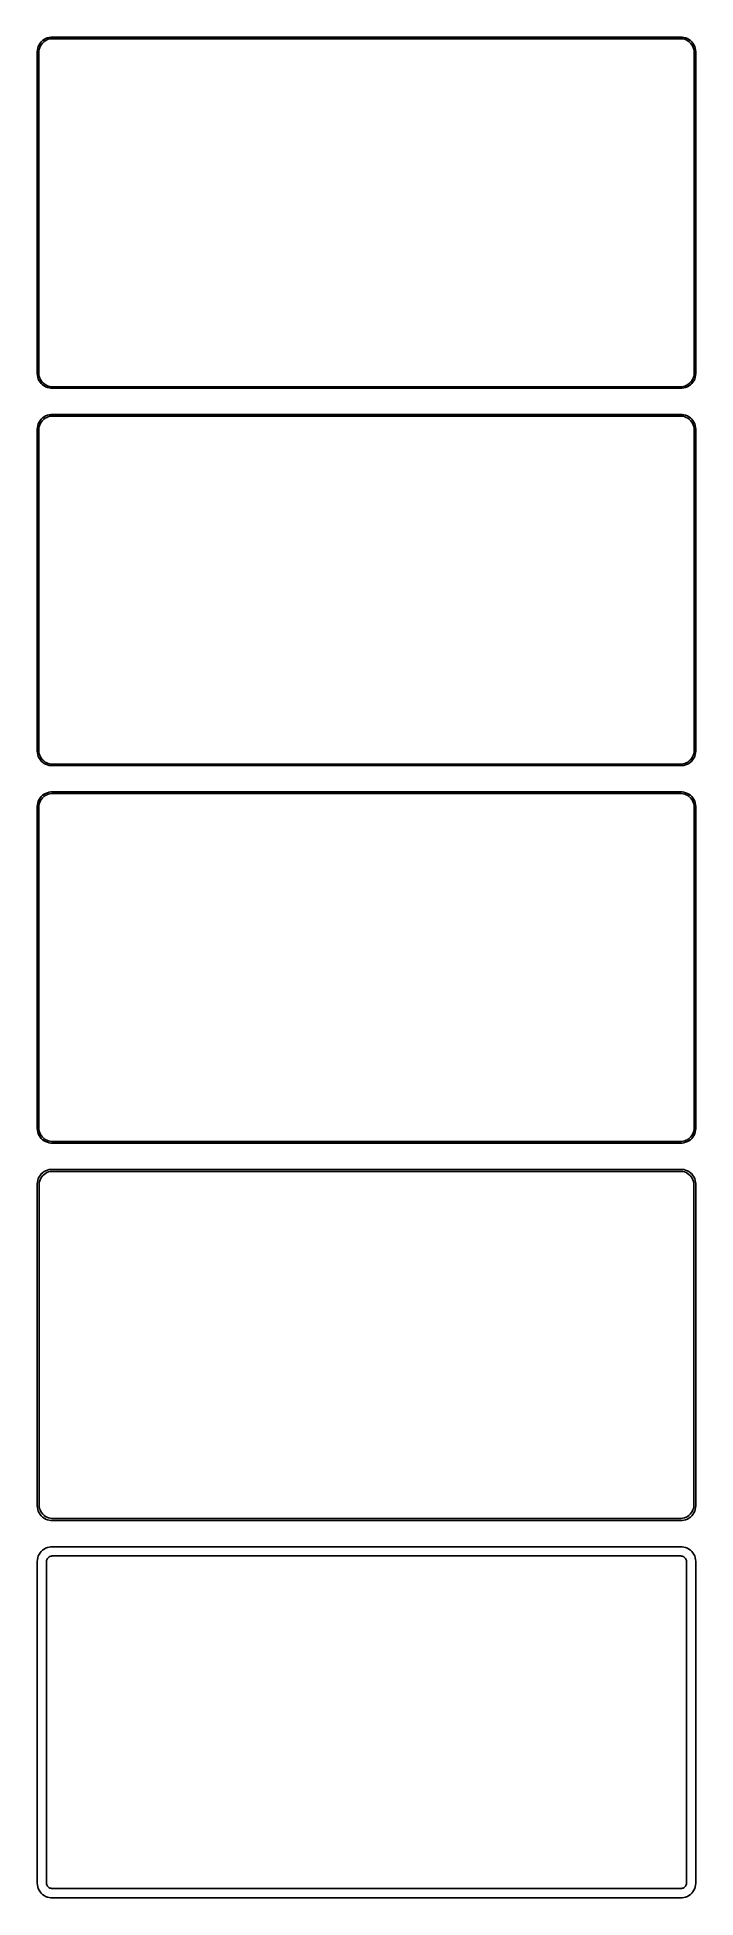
# Model space of a CAD drawing. Header units: metres. Extents: x -112 to 112, y 585 to 1221.
import ezdxf

# ---------------------------------------------------------------- set-up
doc = ezdxf.new("R2010")
doc.units = ezdxf.units.M

msp = doc.modelspace()

# ---------------------------------------------------------------- linework, layer by layer
for p, q in [((-112.461, 1216.63), (-112.5, 1216)), ((-112.5, 1216), (-112.5, 1106)), ((-112.343, 1217.24), (-112.461, 1216.63)), ((-112.149, 1217.84), (-112.343, 1217.24)), ((-111.882, 1218.41), (-112.149, 1217.84)), ((-112, 1215.75), (-111.963, 1216.35)), ((-112, 1106.25), (-112, 1215.75)), ((-111.963, 1216.35), (-111.851, 1216.93)), ((-111.545, 1218.94), (-111.882, 1218.41)), ((-111.851, 1216.93), (-111.666, 1217.5)), ((-111.666, 1217.5), (-111.412, 1218.04)), ((-111.145, 1219.42), (-111.545, 1218.94)), ((-111.412, 1218.04), (-111.093, 1218.54)), ((-110.687, 1219.85), (-111.145, 1219.42)), ((-111.093, 1218.54), (-110.713, 1219)), ((-110.713, 1219), (-110.278, 1219.41)), ((-110.179, 1220.22), (-110.687, 1219.85)), ((-110.278, 1219.41), (-109.795, 1219.76)), ((-109.629, 1220.52), (-110.179, 1220.22)), ((-109.795, 1219.76), (-109.272, 1220.05)), ((-109.045, 1220.76), (-109.629, 1220.52)), ((-109.272, 1220.05), (-108.718, 1220.27)), ((-108.437, 1220.91), (-109.045, 1220.76)), ((-108.718, 1220.27), (-108.14, 1220.42)), ((-107.814, 1220.99), (-108.437, 1220.91)), ((-108.14, 1220.42), (-107.548, 1220.49)), ((107.814, 1220.99), (-107.814, 1220.99)), ((-107.548, 1220.49), (107.548, 1220.49)), ((107.548, 1220.49), (108.14, 1220.42)), ((108.437, 1220.91), (107.814, 1220.99)), ((108.14, 1220.42), (108.718, 1220.27)), ((109.045, 1220.76), (108.437, 1220.91)), ((108.718, 1220.27), (109.272, 1220.05)), ((109.629, 1220.52), (109.045, 1220.76)), ((109.272, 1220.05), (109.795, 1219.76)), ((110.179, 1220.22), (109.629, 1220.52)), ((109.795, 1219.76), (110.278, 1219.41)), ((110.687, 1219.85), (110.179, 1220.22)), ((110.278, 1219.41), (110.713, 1219)), ((111.145, 1219.42), (110.687, 1219.85)), ((110.713, 1219), (111.093, 1218.54)), ((111.093, 1218.54), (111.412, 1218.04)), ((111.545, 1218.94), (111.145, 1219.42)), ((111.412, 1218.04), (111.666, 1217.5)), ((111.882, 1218.41), (111.545, 1218.94)), ((111.666, 1217.5), (111.851, 1216.93)), ((111.851, 1216.93), (111.963, 1216.35)), ((112.149, 1217.84), (111.882, 1218.41)), ((111.963, 1216.35), (112, 1215.75)), ((112, 1215.75), (112, 1106.25)), ((112.343, 1217.24), (112.149, 1217.84)), ((112.461, 1216.63), (112.343, 1217.24)), ((112.5, 1216), (112.461, 1216.63)), ((112.5, 1106), (112.5, 1216)), ((-112.5, 1106), (-112.461, 1105.37)), ((-112.461, 1105.37), (-112.343, 1104.76)), ((-112.343, 1104.76), (-112.149, 1104.16)), ((-112.149, 1104.16), (-111.882, 1103.59)), ((-111.963, 1105.65), (-112, 1106.25)), ((-111.851, 1105.07), (-111.963, 1105.65)), ((-111.882, 1103.59), (-111.545, 1103.06)), ((-111.666, 1104.5), (-111.851, 1105.07)), ((-111.412, 1103.96), (-111.666, 1104.5)), ((-111.545, 1103.06), (-111.145, 1102.58)), ((-111.093, 1103.46), (-111.412, 1103.96)), ((-111.145, 1102.58), (-110.687, 1102.15)), ((-110.713, 1103), (-111.093, 1103.46)), ((-110.278, 1102.59), (-110.713, 1103)), ((-110.687, 1102.15), (-110.179, 1101.78)), ((-109.795, 1102.24), (-110.278, 1102.59)), ((-110.179, 1101.78), (-109.629, 1101.48)), ((-109.272, 1101.95), (-109.795, 1102.24)), ((-109.629, 1101.48), (-109.045, 1101.24)), ((-108.718, 1101.73), (-109.272, 1101.95)), ((-109.045, 1101.24), (-108.437, 1101.09)), ((-108.14, 1101.58), (-108.718, 1101.73)), ((-108.437, 1101.09), (-107.814, 1101.01)), ((-107.548, 1101.51), (-108.14, 1101.58)), ((-107.814, 1101.01), (107.814, 1101.01)), ((107.548, 1101.51), (-107.548, 1101.51)), ((108.14, 1101.58), (107.548, 1101.51)), ((107.814, 1101.01), (108.437, 1101.09)), ((108.718, 1101.73), (108.14, 1101.58)), ((108.437, 1101.09), (109.045, 1101.24)), ((109.272, 1101.95), (108.718, 1101.73)), ((109.045, 1101.24), (109.629, 1101.48)), ((109.795, 1102.24), (109.272, 1101.95)), ((109.629, 1101.48), (110.179, 1101.78)), ((110.278, 1102.59), (109.795, 1102.24)), ((110.179, 1101.78), (110.687, 1102.15)), ((110.713, 1103), (110.278, 1102.59)), ((110.687, 1102.15), (111.145, 1102.58)), ((111.093, 1103.46), (110.713, 1103)), ((111.412, 1103.96), (111.093, 1103.46)), ((111.145, 1102.58), (111.545, 1103.06)), ((111.666, 1104.5), (111.412, 1103.96)), ((111.545, 1103.06), (111.882, 1103.59)), ((111.851, 1105.07), (111.666, 1104.5)), ((111.963, 1105.65), (111.851, 1105.07)), ((111.882, 1103.59), (112.149, 1104.16)), ((112, 1106.25), (111.963, 1105.65)), ((112.149, 1104.16), (112.343, 1104.76)), ((112.343, 1104.76), (112.461, 1105.37)), ((112.461, 1105.37), (112.5, 1106)), ((-112.461, 1087.63), (-112.5, 1087)), ((-112.343, 1088.24), (-112.461, 1087.63)), ((-112.149, 1088.84), (-112.343, 1088.24)), ((-111.882, 1089.41), (-112.149, 1088.84)), ((-111.963, 1087.35), (-111.851, 1087.93)), ((-111.545, 1089.94), (-111.882, 1089.41)), ((-111.851, 1087.93), (-111.666, 1088.5)), ((-111.666, 1088.5), (-111.412, 1089.04)), ((-111.145, 1090.42), (-111.545, 1089.94)), ((-111.412, 1089.04), (-111.093, 1089.54)), ((-110.687, 1090.85), (-111.145, 1090.42)), ((-111.093, 1089.54), (-110.713, 1090)), ((-110.713, 1090), (-110.278, 1090.41)), ((-110.179, 1091.22), (-110.687, 1090.85)), ((-110.278, 1090.41), (-109.795, 1090.76)), ((-109.629, 1091.52), (-110.179, 1091.22)), ((-109.795, 1090.76), (-109.272, 1091.05)), ((-109.045, 1091.76), (-109.629, 1091.52)), ((-109.272, 1091.05), (-108.718, 1091.27)), ((-108.437, 1091.91), (-109.045, 1091.76)), ((-108.718, 1091.27), (-108.14, 1091.42)), ((-107.814, 1091.99), (-108.437, 1091.91)), ((-108.14, 1091.42), (-107.548, 1091.49)), ((107.814, 1091.99), (-107.814, 1091.99)), ((-107.548, 1091.49), (107.548, 1091.49)), ((107.548, 1091.49), (108.14, 1091.42)), ((108.437, 1091.91), (107.814, 1091.99)), ((108.14, 1091.42), (108.718, 1091.27)), ((109.045, 1091.76), (108.437, 1091.91)), ((108.718, 1091.27), (109.272, 1091.05)), ((109.629, 1091.52), (109.045, 1091.76)), ((109.272, 1091.05), (109.795, 1090.76)), ((110.179, 1091.22), (109.629, 1091.52)), ((109.795, 1090.76), (110.278, 1090.41)), ((110.687, 1090.85), (110.179, 1091.22)), ((110.278, 1090.41), (110.713, 1090)), ((111.145, 1090.42), (110.687, 1090.85)), ((110.713, 1090), (111.093, 1089.54)), ((111.093, 1089.54), (111.412, 1089.04)), ((111.545, 1089.94), (111.145, 1090.42)), ((111.412, 1089.04), (111.666, 1088.5)), ((111.882, 1089.41), (111.545, 1089.94)), ((111.666, 1088.5), (111.851, 1087.93)), ((111.851, 1087.93), (111.963, 1087.35)), ((112.149, 1088.84), (111.882, 1089.41)), ((112.343, 1088.24), (112.149, 1088.84)), ((112.461, 1087.63), (112.343, 1088.24)), ((112.5, 1087), (112.461, 1087.63)), ((-112.5, 1087), (-112.5, 977)), ((-112, 1086.75), (-111.963, 1087.35)), ((-112, 977.25), (-112, 1086.75)), ((111.963, 1087.35), (112, 1086.75)), ((112, 1086.75), (112, 977.25)), ((112.5, 977), (112.5, 1087)), ((-112.5, 977), (-112.461, 976.373)), ((-112.461, 976.373), (-112.343, 975.757)), ((-112.343, 975.757), (-112.149, 975.159)), ((-112.149, 975.159), (-111.882, 974.591)), ((-111.963, 976.655), (-112, 977.25)), ((-111.851, 976.069), (-111.963, 976.655)), ((-111.882, 974.591), (-111.545, 974.061)), ((-111.666, 975.501), (-111.851, 976.069)), ((-111.412, 974.962), (-111.666, 975.501)), ((-111.545, 974.061), (-111.145, 973.577)), ((-111.093, 974.458), (-111.412, 974.962)), ((-111.145, 973.577), (-110.687, 973.147)), ((-110.713, 973.998), (-111.093, 974.458)), ((-110.278, 973.59), (-110.713, 973.998)), ((-110.687, 973.147), (-110.179, 972.778)), ((-109.795, 973.239), (-110.278, 973.59)), ((-109.272, 972.952), (-109.795, 973.239)), ((109.795, 973.239), (109.272, 972.952)), ((110.278, 973.59), (109.795, 973.239)), ((110.179, 972.778), (110.687, 973.147)), ((110.713, 973.998), (110.278, 973.59)), ((110.687, 973.147), (111.145, 973.577)), ((111.093, 974.458), (110.713, 973.998)), ((111.412, 974.962), (111.093, 974.458)), ((111.145, 973.577), (111.545, 974.061)), ((111.666, 975.501), (111.412, 974.962)), ((111.545, 974.061), (111.882, 974.591)), ((111.851, 976.069), (111.666, 975.501)), ((111.963, 976.655), (111.851, 976.069)), ((111.882, 974.591), (112.149, 975.159)), ((112, 977.25), (111.963, 976.655)), ((112.149, 975.159), (112.343, 975.757)), ((112.343, 975.757), (112.461, 976.373)), ((112.461, 976.373), (112.5, 977)), ((-110.179, 972.778), (-109.629, 972.476)), ((-109.629, 972.476), (-109.045, 972.245)), ((-108.718, 972.732), (-109.272, 972.952)), ((-109.045, 972.245), (-108.437, 972.089)), ((-108.14, 972.584), (-108.718, 972.732)), ((-108.437, 972.089), (-107.814, 972.01)), ((-107.548, 972.509), (-108.14, 972.584)), ((-107.814, 972.01), (107.814, 972.01)), ((107.548, 972.509), (-107.548, 972.509)), ((108.14, 972.584), (107.548, 972.509)), ((107.814, 972.01), (108.437, 972.089)), ((108.718, 972.732), (108.14, 972.584)), ((108.437, 972.089), (109.045, 972.245)), ((109.272, 972.952), (108.718, 972.732)), ((109.045, 972.245), (109.629, 972.476)), ((109.629, 972.476), (110.179, 972.778)), ((-111.882, 960.409), (-112.149, 959.841)), ((-111.545, 960.939), (-111.882, 960.409)), ((-111.145, 961.423), (-111.545, 960.939)), ((-111.412, 960.038), (-111.093, 960.542)), ((-110.687, 961.853), (-111.145, 961.423)), ((-111.093, 960.542), (-110.713, 961.002)), ((-110.713, 961.002), (-110.278, 961.41)), ((-110.179, 962.222), (-110.687, 961.853)), ((-110.278, 961.41), (-109.795, 961.761)), ((-109.629, 962.524), (-110.179, 962.222)), ((-109.795, 961.761), (-109.272, 962.048)), ((-109.045, 962.755), (-109.629, 962.524)), ((-109.272, 962.048), (-108.718, 962.268)), ((-108.437, 962.911), (-109.045, 962.755)), ((-108.718, 962.268), (-108.14, 962.416)), ((-107.814, 962.99), (-108.437, 962.911)), ((-108.14, 962.416), (-107.548, 962.491)), ((107.814, 962.99), (-107.814, 962.99)), ((-107.548, 962.491), (107.548, 962.491)), ((107.548, 962.491), (108.14, 962.416)), ((108.437, 962.911), (107.814, 962.99)), ((108.14, 962.416), (108.718, 962.268)), ((109.045, 962.755), (108.437, 962.911)), ((108.718, 962.268), (109.272, 962.048)), ((109.629, 962.524), (109.045, 962.755)), ((109.272, 962.048), (109.795, 961.761)), ((110.179, 962.222), (109.629, 962.524)), ((109.795, 961.761), (110.278, 961.41)), ((110.687, 961.853), (110.179, 962.222)), ((110.278, 961.41), (110.713, 961.002)), ((111.145, 961.423), (110.687, 961.853)), ((110.713, 961.002), (111.093, 960.542)), ((111.093, 960.542), (111.412, 960.038)), ((111.545, 960.939), (111.145, 961.423)), ((111.882, 960.409), (111.545, 960.939)), ((112.149, 959.841), (111.882, 960.409)), ((-112.461, 958.627), (-112.5, 958)), ((-112.5, 958), (-112.5, 848)), ((-112.343, 959.243), (-112.461, 958.627)), ((-112.149, 959.841), (-112.343, 959.243)), ((-112, 957.75), (-111.963, 958.345)), ((-112, 848.25), (-112, 957.75)), ((-111.963, 958.345), (-111.851, 958.931)), ((-111.851, 958.931), (-111.666, 959.499)), ((-111.666, 959.499), (-111.412, 960.038)), ((111.412, 960.038), (111.666, 959.499)), ((111.666, 959.499), (111.851, 958.931)), ((111.851, 958.931), (111.963, 958.345)), ((111.963, 958.345), (112, 957.75)), ((112, 957.75), (112, 848.25)), ((112.343, 959.243), (112.149, 959.841)), ((112.461, 958.627), (112.343, 959.243)), ((112.5, 958), (112.461, 958.627)), ((112.5, 848), (112.5, 958)), ((-112.5, 848), (-112.461, 847.373)), ((-112.461, 847.373), (-112.343, 846.757)), ((-112.343, 846.757), (-112.149, 846.159)), ((-112.149, 846.159), (-111.882, 845.591)), ((-111.963, 847.655), (-112, 848.25)), ((-111.851, 847.069), (-111.963, 847.655)), ((-111.666, 846.501), (-111.851, 847.069)), ((-111.412, 845.962), (-111.666, 846.501)), ((-111.093, 845.458), (-111.412, 845.962)), ((111.412, 845.962), (111.093, 845.458)), ((111.666, 846.501), (111.412, 845.962)), ((111.851, 847.069), (111.666, 846.501)), ((111.963, 847.655), (111.851, 847.069)), ((111.882, 845.591), (112.149, 846.159)), ((112, 848.25), (111.963, 847.655)), ((112.149, 846.159), (112.343, 846.757)), ((112.343, 846.757), (112.461, 847.373)), ((112.461, 847.373), (112.5, 848)), ((-111.882, 845.591), (-111.545, 845.061)), ((-111.545, 845.061), (-111.145, 844.577)), ((-111.145, 844.577), (-110.687, 844.147)), ((-110.713, 844.998), (-111.093, 845.458)), ((-110.278, 844.59), (-110.713, 844.998)), ((-110.687, 844.147), (-110.179, 843.778)), ((-109.795, 844.239), (-110.278, 844.59)), ((-110.179, 843.778), (-109.629, 843.476)), ((-109.272, 843.952), (-109.795, 844.239)), ((-109.629, 843.476), (-109.045, 843.245)), ((-108.718, 843.732), (-109.272, 843.952)), ((-109.045, 843.245), (-108.437, 843.089)), ((-108.14, 843.584), (-108.718, 843.732)), ((-108.437, 843.089), (-107.814, 843.01)), ((-107.548, 843.509), (-108.14, 843.584)), ((-107.814, 843.01), (107.814, 843.01)), ((107.548, 843.509), (-107.548, 843.509)), ((108.14, 843.584), (107.548, 843.509)), ((107.814, 843.01), (108.437, 843.089)), ((108.718, 843.732), (108.14, 843.584)), ((108.437, 843.089), (109.045, 843.245)), ((109.272, 843.952), (108.718, 843.732)), ((109.045, 843.245), (109.629, 843.476)), ((109.795, 844.239), (109.272, 843.952)), ((109.629, 843.476), (110.179, 843.778)), ((110.278, 844.59), (109.795, 844.239)), ((110.179, 843.778), (110.687, 844.147)), ((110.713, 844.998), (110.278, 844.59)), ((110.687, 844.147), (111.145, 844.577)), ((111.093, 845.458), (110.713, 844.998)), ((111.145, 844.577), (111.545, 845.061)), ((111.545, 845.061), (111.882, 845.591)), ((-110.179, 833.222), (-110.687, 832.853)), ((-109.629, 833.524), (-110.179, 833.222)), ((-109.045, 833.755), (-109.629, 833.524)), ((-108.437, 833.911), (-109.045, 833.755)), ((-108.665, 833.104), (-108.108, 833.247)), ((-107.814, 833.99), (-108.437, 833.911)), ((-108.108, 833.247), (-107.537, 833.319)), ((107.814, 833.99), (-107.814, 833.99)), ((-107.537, 833.319), (107.537, 833.319)), ((107.537, 833.319), (108.108, 833.247)), ((108.437, 833.911), (107.814, 833.99)), ((108.108, 833.247), (108.665, 833.104)), ((109.045, 833.755), (108.437, 833.911)), ((109.629, 833.524), (109.045, 833.755)), ((110.179, 833.222), (109.629, 833.524)), ((110.687, 832.853), (110.179, 833.222)), ((-112.461, 829.627), (-112.5, 829)), ((-112.5, 829), (-112.5, 719)), ((-112.343, 830.243), (-112.461, 829.627)), ((-112.149, 830.841), (-112.343, 830.243)), ((-111.882, 831.409), (-112.149, 830.841)), ((-111.545, 831.939), (-111.882, 831.409)), ((-111.828, 828.75), (-111.792, 829.324)), ((-111.828, 719.25), (-111.828, 828.75)), ((-111.792, 829.324), (-111.685, 829.889)), ((-111.685, 829.889), (-111.507, 830.435)), ((-111.145, 832.423), (-111.545, 831.939)), ((-111.507, 830.435), (-111.262, 830.956)), ((-111.262, 830.956), (-110.954, 831.441)), ((-110.687, 832.853), (-111.145, 832.423)), ((-110.954, 831.441), (-110.588, 831.884)), ((-110.588, 831.884), (-110.168, 832.278)), ((-110.168, 832.278), (-109.703, 832.616)), ((-109.703, 832.616), (-109.199, 832.893)), ((-109.199, 832.893), (-108.665, 833.104)), ((108.665, 833.104), (109.199, 832.893)), ((109.199, 832.893), (109.703, 832.616)), ((109.703, 832.616), (110.168, 832.278)), ((110.168, 832.278), (110.588, 831.884)), ((110.588, 831.884), (110.954, 831.441)), ((111.145, 832.423), (110.687, 832.853)), ((110.954, 831.441), (111.262, 830.956)), ((111.545, 831.939), (111.145, 832.423)), ((111.262, 830.956), (111.507, 830.435)), ((111.507, 830.435), (111.685, 829.889)), ((111.882, 831.409), (111.545, 831.939)), ((111.685, 829.889), (111.792, 829.324)), ((111.792, 829.324), (111.828, 828.75)), ((111.828, 828.75), (111.828, 719.25)), ((112.149, 830.841), (111.882, 831.409)), ((112.343, 830.243), (112.149, 830.841)), ((112.461, 829.627), (112.343, 830.243)), ((112.5, 829), (112.461, 829.627)), ((112.5, 719), (112.5, 829)), ((-112.5, 719), (-112.461, 718.373)), ((-111.792, 718.676), (-111.828, 719.25)), ((-111.685, 718.111), (-111.792, 718.676)), ((111.792, 718.676), (111.685, 718.111)), ((111.828, 719.25), (111.792, 718.676)), ((112.461, 718.373), (112.5, 719)), ((-112.461, 718.373), (-112.343, 717.757)), ((-112.343, 717.757), (-112.149, 717.159)), ((-112.149, 717.159), (-111.882, 716.591)), ((-111.882, 716.591), (-111.545, 716.061)), ((-111.507, 717.565), (-111.685, 718.111)), ((-111.545, 716.061), (-111.145, 715.577)), ((-111.262, 717.044), (-111.507, 717.565)), ((-110.954, 716.559), (-111.262, 717.044)), ((-111.145, 715.577), (-110.687, 715.147)), ((-110.588, 716.116), (-110.954, 716.559)), ((-110.687, 715.147), (-110.179, 714.778)), ((-110.168, 715.722), (-110.588, 716.116)), ((-110.179, 714.778), (-109.629, 714.476)), ((-109.703, 715.384), (-110.168, 715.722)), ((-109.199, 715.107), (-109.703, 715.384)), ((-109.629, 714.476), (-109.045, 714.245)), ((-108.665, 714.896), (-109.199, 715.107)), ((-109.045, 714.245), (-108.437, 714.089)), ((-108.108, 714.753), (-108.665, 714.896)), ((-108.437, 714.089), (-107.814, 714.01)), ((-107.537, 714.681), (-108.108, 714.753)), ((-107.814, 714.01), (107.814, 714.01)), ((107.537, 714.681), (-107.537, 714.681)), ((108.108, 714.753), (107.537, 714.681)), ((107.814, 714.01), (108.437, 714.089)), ((108.665, 714.896), (108.108, 714.753)), ((108.437, 714.089), (109.045, 714.245)), ((109.199, 715.107), (108.665, 714.896)), ((109.045, 714.245), (109.629, 714.476)), ((109.703, 715.384), (109.199, 715.107)), ((109.629, 714.476), (110.179, 714.778)), ((110.168, 715.722), (109.703, 715.384)), ((110.588, 716.116), (110.168, 715.722)), ((110.179, 714.778), (110.687, 715.147)), ((110.954, 716.559), (110.588, 716.116)), ((110.687, 715.147), (111.145, 715.577)), ((111.262, 717.044), (110.954, 716.559)), ((111.145, 715.577), (111.545, 716.061)), ((111.507, 717.565), (111.262, 717.044)), ((111.685, 718.111), (111.507, 717.565)), ((111.545, 716.061), (111.882, 716.591)), ((111.882, 716.591), (112.149, 717.159)), ((112.149, 717.159), (112.343, 717.757)), ((112.343, 717.757), (112.461, 718.373)), ((-112.461, 700.627), (-112.5, 700)), ((-112.5, 700), (-112.5, 590)), ((-112.343, 701.243), (-112.461, 700.627)), ((-112.149, 701.841), (-112.343, 701.243)), ((-111.882, 702.409), (-112.149, 701.841)), ((-111.545, 702.939), (-111.882, 702.409)), ((-111.145, 703.423), (-111.545, 702.939)), ((-110.687, 703.853), (-111.145, 703.423)), ((-110.179, 704.222), (-110.687, 703.853)), ((-109.629, 704.524), (-110.179, 704.222)), ((-109.045, 704.755), (-109.629, 704.524)), ((-109.36, 699.75), (-109.343, 700.014)), ((-109.36, 590.25), (-109.36, 699.75)), ((-109.343, 700.014), (-109.293, 700.275)), ((-109.293, 700.275), (-109.211, 700.527)), ((-109.211, 700.527), (-109.099, 700.766)), ((-109.099, 700.766), (-108.957, 700.99)), ((-108.437, 704.911), (-109.045, 704.755)), ((-108.957, 700.99), (-108.788, 701.194)), ((-108.788, 701.194), (-108.595, 701.375)), ((-108.595, 701.375), (-108.38, 701.531)), ((-107.814, 704.99), (-108.437, 704.911)), ((-108.38, 701.531), (-108.148, 701.659)), ((-108.148, 701.659), (-107.902, 701.756)), ((-107.902, 701.756), (-107.645, 701.822)), ((107.814, 704.99), (-107.814, 704.99)), ((-107.645, 701.822), (-107.382, 701.855)), ((-107.382, 701.855), (107.382, 701.855)), ((107.382, 701.855), (107.645, 701.822)), ((107.645, 701.822), (107.902, 701.756)), ((108.437, 704.911), (107.814, 704.99)), ((107.902, 701.756), (108.148, 701.659)), ((108.148, 701.659), (108.38, 701.531)), ((108.38, 701.531), (108.595, 701.375)), ((109.045, 704.755), (108.437, 704.911)), ((108.595, 701.375), (108.788, 701.194)), ((108.788, 701.194), (108.957, 700.99)), ((108.957, 700.99), (109.099, 700.766)), ((109.629, 704.524), (109.045, 704.755)), ((109.099, 700.766), (109.211, 700.527)), ((109.211, 700.527), (109.293, 700.275)), ((109.293, 700.275), (109.343, 700.014)), ((109.343, 700.014), (109.36, 699.75)), ((109.36, 699.75), (109.36, 590.25)), ((110.179, 704.222), (109.629, 704.524)), ((110.687, 703.853), (110.179, 704.222)), ((111.145, 703.423), (110.687, 703.853)), ((111.545, 702.939), (111.145, 703.423)), ((111.882, 702.409), (111.545, 702.939)), ((112.149, 701.841), (111.882, 702.409)), ((112.343, 701.243), (112.149, 701.841)), ((112.461, 700.627), (112.343, 701.243)), ((112.5, 700), (112.461, 700.627)), ((112.5, 590), (112.5, 700)), ((-112.5, 590), (-112.461, 589.373)), ((-112.461, 589.373), (-112.343, 588.757)), ((-112.343, 588.757), (-112.149, 588.159)), ((-112.149, 588.159), (-111.882, 587.591)), ((-111.882, 587.591), (-111.545, 587.061)), ((-111.545, 587.061), (-111.145, 586.577)), ((-111.145, 586.577), (-110.687, 586.147)), ((-110.687, 586.147), (-110.179, 585.778)), ((-110.179, 585.778), (-109.629, 585.476)), ((-109.629, 585.476), (-109.045, 585.245)), ((-109.343, 589.986), (-109.36, 590.25)), ((-109.293, 589.725), (-109.343, 589.986)), ((-109.211, 589.473), (-109.293, 589.725)), ((-109.099, 589.234), (-109.211, 589.473)), ((-108.957, 589.01), (-109.099, 589.234)), ((-109.045, 585.245), (-108.437, 585.089)), ((-108.788, 588.806), (-108.957, 589.01)), ((-108.595, 588.625), (-108.788, 588.806)), ((-108.38, 588.469), (-108.595, 588.625)), ((-108.148, 588.341), (-108.38, 588.469)), ((-107.902, 588.244), (-108.148, 588.341)), ((-107.645, 588.178), (-107.902, 588.244)), ((-107.382, 588.145), (-107.645, 588.178)), ((107.382, 588.145), (-107.382, 588.145)), ((107.645, 588.178), (107.382, 588.145)), ((107.902, 588.244), (107.645, 588.178)), ((108.148, 588.341), (107.902, 588.244)), ((108.38, 588.469), (108.148, 588.341)), ((108.595, 588.625), (108.38, 588.469)), ((108.437, 585.089), (109.045, 585.245)), ((108.788, 588.806), (108.595, 588.625)), ((108.957, 589.01), (108.788, 588.806)), ((109.099, 589.234), (108.957, 589.01)), ((109.045, 585.245), (109.629, 585.476)), ((109.211, 589.473), (109.099, 589.234)), ((109.293, 589.725), (109.211, 589.473)), ((109.343, 589.986), (109.293, 589.725)), ((109.36, 590.25), (109.343, 589.986)), ((109.629, 585.476), (110.179, 585.778)), ((110.179, 585.778), (110.687, 586.147)), ((110.687, 586.147), (111.145, 586.577)), ((111.145, 586.577), (111.545, 587.061)), ((111.545, 587.061), (111.882, 587.591)), ((111.882, 587.591), (112.149, 588.159)), ((112.149, 588.159), (112.343, 588.757)), ((112.343, 588.757), (112.461, 589.373)), ((112.461, 589.373), (112.5, 590)), ((-108.437, 585.089), (-107.814, 585.01)), ((-107.814, 585.01), (107.814, 585.01)), ((107.814, 585.01), (108.437, 585.089))]:
    msp.add_line(p, q)

doc.saveas('drawing.dxf')
